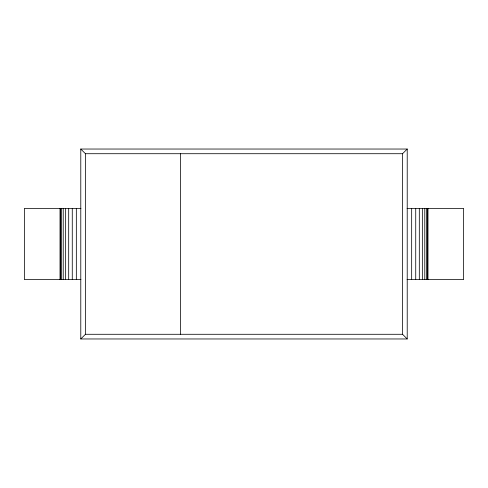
<?xml version="1.0" encoding="UTF-8"?>
<svg xmlns="http://www.w3.org/2000/svg" width="488" height="488" viewBox="0 0 488 488"><rect width="100%" height="100%" fill="white"/><g stroke="black" fill="none" stroke-linecap="round" stroke-linejoin="round"><path stroke-width="0.73" d="M80.782 338.965L85.455 334.286L402.545 334.286L407.218 338.965L407.218 149.035L80.782 149.035L80.782 338.965L407.218 338.965M80.782 149.035L85.455 153.714L402.545 153.714L407.218 149.035M80.941 208.388L24.4 208.388L24.4 279.612L80.941 279.612M407.059 208.388L463.6 208.388L463.6 279.612L407.059 279.612M427.988 208.388L427.988 279.612M427.628 208.388L427.628 279.612M426.549 208.388L426.549 279.612M424.78 208.388L424.78 279.612M422.352 208.388L422.352 279.612M419.314 208.388L419.314 279.612M415.727 208.388L415.727 279.612M411.665 208.388L411.665 279.612M402.545 153.714L402.545 334.286M180.42 153.714L180.42 334.286M85.455 153.714L85.455 334.286M76.335 208.388L76.335 279.612M72.273 208.388L72.273 279.612M68.686 208.388L68.686 279.612M65.648 208.388L65.648 279.612M63.22 208.388L63.22 279.612M61.451 208.388L61.451 279.612M60.372 208.388L60.372 279.612M60.012 208.388L60.012 279.612"/></g></svg>
